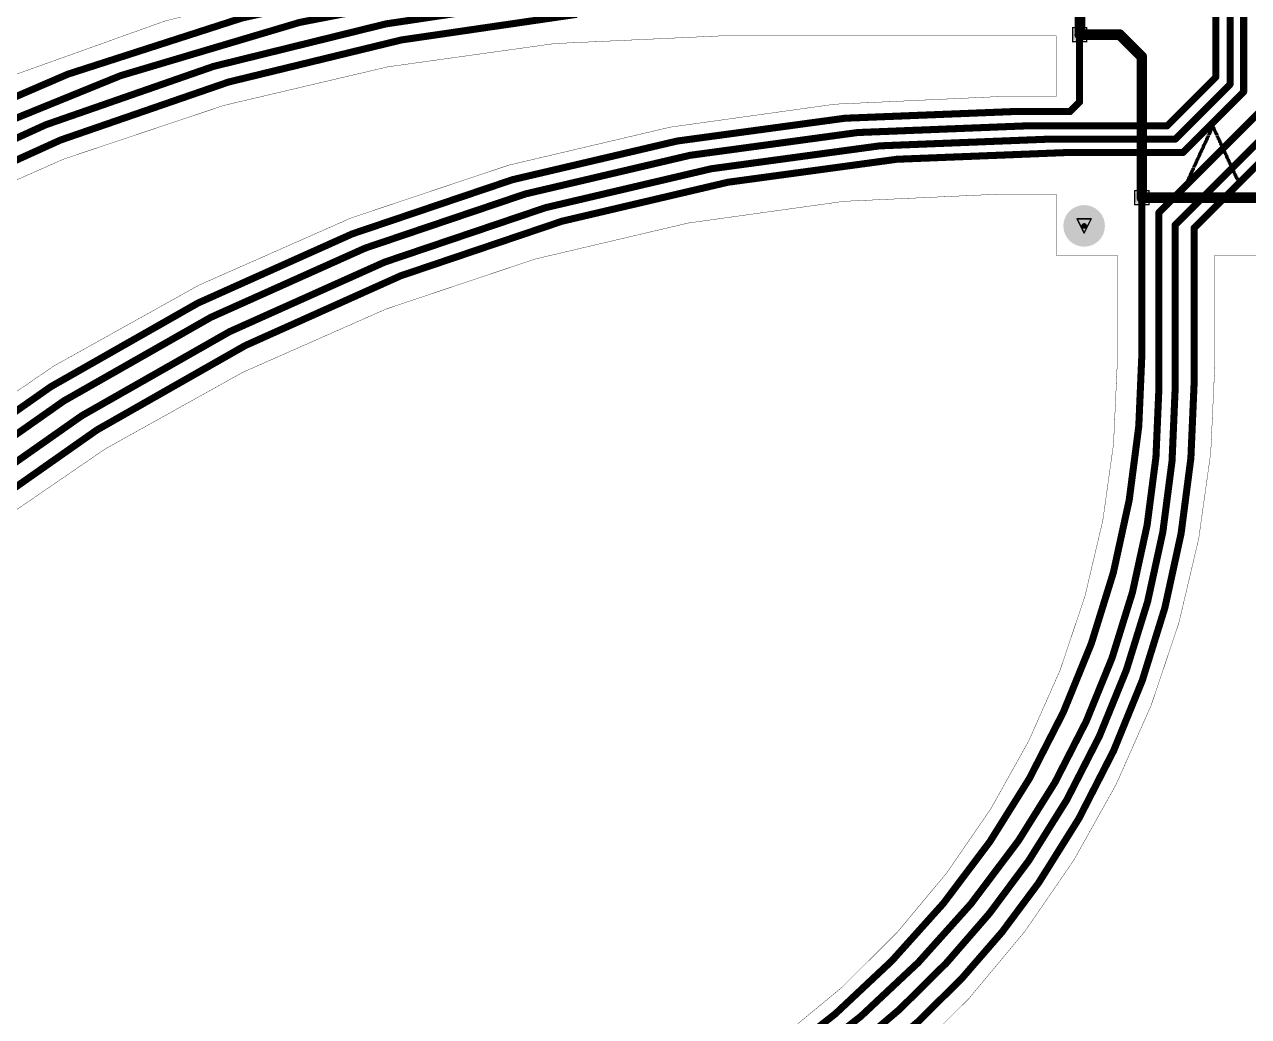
# Model space of a CAD drawing. Header units: millimetres. Extents: x 0 to 19.1, y 0 to 5.1.
# Drawn here: x 1.733 to 3.469, y 2.274 to 3.68 of the extents above; entities that cross this region are included whole.
import ezdxf

# ---------------------------------------------------------------- set-up
doc = ezdxf.new("R2010")
doc.units = ezdxf.units.MM
doc.header["$MEASUREMENT"] = 0
for name, color, linetype in [('BottomLayer', 5, 'Continuous'), ('BottomSolder', 6, 'Continuous'), ('DrillDrawing', 1, 'Continuous'), ('Mechanical2', 216, 'Continuous'), ('PadHoleLayer', 156, 'Continuous'), ('TopLayer', 1, 'Continuous'), ('TopOverlay', 2, 'Continuous'), ('TopSolder', 216, 'Continuous'), ('ViaHoleLayer', 16, 'Continuous')]:
    doc.layers.add(name, color=color, linetype=linetype)

msp = doc.modelspace()

# ---------------------------------------------------------------- hatches: boundary and pattern name
at = {"layer": 'BottomLayer'}
h = msp.add_hatch(color=5, dxfattribs=at)
edge = h.paths.add_edge_path()
edge.add_arc((3.2296, 3.666), 0.00689, 0, 360)
h = msp.add_hatch(color=5, dxfattribs=at)
edge = h.paths.add_edge_path()
edge.add_arc((3.3178, 3.435), 0.00689, 0, 360)
at = {"layer": 'BottomSolder'}
h = msp.add_hatch(color=6, dxfattribs=at)
edge = h.paths.add_edge_path()
edge.add_arc((3.2296, 3.666), 0.0109, 0, 360)
h = msp.add_hatch(color=6, dxfattribs=at)
edge = h.paths.add_edge_path()
edge.add_arc((3.3178, 3.435), 0.0109, 0, 360)
h = msp.add_hatch(color=6, dxfattribs=at)
edge = h.paths.add_edge_path()
edge.add_arc((3.236, 3.395), 0.004, 0, 360)
at = {"layer": 'PadHoleLayer'}
h = msp.add_hatch(color=156, dxfattribs=at)
edge = h.paths.add_edge_path()
edge.add_arc((3.236, 3.395), 0.0295, 0, 360)
at = {"layer": 'TopLayer'}
h = msp.add_hatch(color=1, dxfattribs=at)
edge = h.paths.add_edge_path()
edge.add_arc((3.2296, 3.666), 0.00689, 0, 360)
h = msp.add_hatch(color=1, dxfattribs=at)
edge = h.paths.add_edge_path()
edge.add_arc((3.3178, 3.435), 0.00689, 0, 360)
at = {"layer": 'TopSolder'}
h = msp.add_hatch(color=216, dxfattribs=at)
edge = h.paths.add_edge_path()
edge.add_arc((3.2296, 3.666), 0.0109, 0, 360)
h = msp.add_hatch(color=216, dxfattribs=at)
edge = h.paths.add_edge_path()
edge.add_arc((3.3178, 3.435), 0.0109, 0, 360)
h = msp.add_hatch(color=216, dxfattribs=at)
edge = h.paths.add_edge_path()
edge.add_arc((3.236, 3.395), 0.004, 0, 360)
at = {"layer": 'ViaHoleLayer'}
h = msp.add_hatch(color=16, dxfattribs=at)
edge = h.paths.add_edge_path()
edge.add_arc((3.2296, 3.666), 0.00394, 0, 360)
h = msp.add_hatch(color=16, dxfattribs=at)
edge = h.paths.add_edge_path()
edge.add_arc((3.3178, 3.435), 0.00394, 0, 360)

# ---------------------------------------------------------------- linework, layer by layer
at = {"layer": 'BottomLayer', "const_width": 0.01}
for points in [[(3.4622, 3.5851), (3.4622, 4.003)], [(3.4429, 3.5957), (3.4429, 3.8181)], [(3.4227, 3.6058), (3.4227, 3.7435)], [(3.2296, 3.5708), (3.2296, 3.666)], [(3.3537, 3.5368), (3.4227, 3.6058)], [(3.3652, 3.518), (3.4429, 3.5957)], [(3.2159, 3.5571), (3.2296, 3.5708)], [(3.342, 3.4138), (3.5016, 3.5734)], [(3.3761, 3.499), (3.4622, 3.5851)], [(3.1366, 3.5571), (3.1367, 3.5571)], [(3.1367, 3.5571), (3.2159, 3.5571)], [(3.365, 3.3962), (3.5219, 3.5531)], [(3.1543, 3.5368), (3.3537, 3.5368)], [(3.1543, 3.5368), (3.1543, 3.5368)], [(3.392, 3.3921), (3.541, 3.5411)], [(3.1871, 3.518), (3.1871, 3.518)], [(3.1872, 3.518), (3.3652, 3.518)], [(3.2119, 3.499), (3.3761, 3.499)], [(3.2119, 3.499), (3.2119, 3.499)], [(3.318, 3.2162), (3.318, 3.435)], [(3.342, 3.1645), (3.342, 3.4138)], [(3.365, 3.163), (3.365, 3.3962)], [(3.392, 3.1735), (3.392, 3.3921)]]:
    msp.add_lwpolyline(points, dxfattribs=at)
for points in [[(0.0347, 1.2406, -0.373742), (2.554, 3.777)], [(0.0544, 1.2164, -0.354424), (2.3837, 3.7339)], [(0.0741, 1.2197, -0.364729), (2.4953, 3.7186)], [(0.0938, 1.2001, -0.365899), (2.5171, 3.695)], [(0.6053, 1.1728, -0.401549), (3.1366, 3.5571)], [(0.6247, 1.154, -0.401556), (3.1543, 3.5368)], [(3.1543, 3.5368, -0.001785), (3.1543, 3.5368)], [(0.6444, 1.1215, -0.401733), (3.1871, 3.518)], [(3.1871, 3.518, -0.001768), (3.1872, 3.518)], [(0.6641, 1.0964, -0.401882), (3.2119, 3.499)], [(3.318, 3.2162, -0.151743), (3.1025, 2.5223)], [(3.392, 3.1735, -0.151762), (3.1714, 2.4636)], [(3.342, 3.1645, -0.151796), (3.1428, 2.5233)], [(3.365, 3.163, -0.151766), (3.1576, 2.4954)], [(3.1025, 2.5223, -0.151744), (2.5084, 2.0544)], [(3.1428, 2.5233, -0.151676), (2.5377, 2.0467)], [(3.1576, 2.4954, -0.075345), (2.9033, 2.224)], [(3.1714, 2.4636, -0.075359), (2.9347, 2.2109)]]:
    msp.add_lwpolyline(points, format="xyb", dxfattribs=at)
at = {"layer": 'BottomLayer', "const_width": 0.005}
for points in [[(3.2271, 3.666, 1), (3.2321, 3.666, 1)], [(3.4202, 3.6058, 1), (3.4252, 3.6058, 1)], [(3.4202, 3.6058, 1), (3.4252, 3.6058, 1)], [(3.4404, 3.5957, 1), (3.4454, 3.5957, 1)], [(3.4404, 3.5957, 1), (3.4454, 3.5957, 1)], [(3.2271, 3.5708, 1), (3.2321, 3.5708, 1)], [(3.2271, 3.5708, 1), (3.2321, 3.5708, 1)], [(3.4597, 3.5851, 1), (3.4647, 3.5851, 1)], [(3.4597, 3.5851, 1), (3.4647, 3.5851, 1)], [(3.1341, 3.5571, 1), (3.1391, 3.5571, 1)], [(3.1341, 3.5571, 1), (3.1391, 3.5571, 1)], [(3.1342, 3.5571, 1), (3.1392, 3.5571, 1)], [(3.1342, 3.5571, 1), (3.1392, 3.5571, 1)], [(3.2134, 3.5571, 1), (3.2184, 3.5571, 1)], [(3.2134, 3.5571, 1), (3.2184, 3.5571, 1)], [(3.1518, 3.5368, 1), (3.1568, 3.5368, 1)], [(3.1518, 3.5368, 1), (3.1568, 3.5368, 1)], [(3.1518, 3.5368, 1), (3.1568, 3.5368, 1)], [(3.1518, 3.5368, 1), (3.1568, 3.5368, 1)], [(3.1518, 3.5368, 1), (3.1568, 3.5368, 1)], [(3.1518, 3.5368, 1), (3.1568, 3.5368, 1)], [(3.3512, 3.5368, 1), (3.3562, 3.5368, 1)], [(3.3512, 3.5368, 1), (3.3562, 3.5368, 1)], [(3.1846, 3.518, 1), (3.1896, 3.518, 1)], [(3.1846, 3.518, 1), (3.1896, 3.518, 1)], [(3.1846, 3.518, 1), (3.1896, 3.518, 1)], [(3.1846, 3.518, 1), (3.1896, 3.518, 1)], [(3.1847, 3.518, 1), (3.1897, 3.518, 1)], [(3.1847, 3.518, 1), (3.1897, 3.518, 1)], [(3.3627, 3.518, 1), (3.3677, 3.518, 1)], [(3.3627, 3.518, 1), (3.3677, 3.518, 1)], [(3.2094, 3.499, 1), (3.2144, 3.499, 1)], [(3.2094, 3.499, 1), (3.2144, 3.499, 1)], [(3.2094, 3.499, 1), (3.2144, 3.499, 1)], [(3.2094, 3.499, 1), (3.2144, 3.499, 1)], [(3.3736, 3.499, 1), (3.3786, 3.499, 1)], [(3.3736, 3.499, 1), (3.3786, 3.499, 1)], [(3.3155, 3.435, 1), (3.3205, 3.435, 1)], [(3.3395, 3.4138, 1), (3.3445, 3.4138, 1)], [(3.3395, 3.4138, 1), (3.3445, 3.4138, 1)], [(3.3625, 3.3962, 1), (3.3675, 3.3962, 1)], [(3.3625, 3.3962, 1), (3.3675, 3.3962, 1)], [(3.3895, 3.3921, 1), (3.3945, 3.3921, 1)], [(3.3895, 3.3921, 1), (3.3945, 3.3921, 1)], [(3.3155, 3.2162, 1), (3.3205, 3.2162, 1)], [(3.3155, 3.2162, 1), (3.3205, 3.2162, 1)], [(3.3895, 3.1735, 1), (3.3945, 3.1735, 1)], [(3.3895, 3.1735, 1), (3.3945, 3.1735, 1)], [(3.3395, 3.1645, 1), (3.3445, 3.1645, 1)], [(3.3395, 3.1645, 1), (3.3445, 3.1645, 1)], [(3.3625, 3.163, 1), (3.3675, 3.163, 1)], [(3.3625, 3.163, 1), (3.3675, 3.163, 1)], [(3.1, 2.5223, 1), (3.105, 2.5223, 1)], [(3.1, 2.5223, 1), (3.105, 2.5223, 1)], [(3.1403, 2.5233, 1), (3.1453, 2.5233, 1)], [(3.1403, 2.5233, 1), (3.1453, 2.5233, 1)], [(3.1551, 2.4954, 1), (3.1601, 2.4954, 1)], [(3.1551, 2.4954, 1), (3.1601, 2.4954, 1)], [(3.1689, 2.4636, 1), (3.1739, 2.4636, 1)], [(3.1689, 2.4636, 1), (3.1739, 2.4636, 1)]]:
    msp.add_lwpolyline(points, format="xyb", close=True, dxfattribs=at)
at = {"layer": 'DrillDrawing', "const_width": 0.002}
for points in [[(3.2196, 3.676), (3.2396, 3.676)], [(3.2196, 3.656), (3.2196, 3.676)], [(3.2396, 3.656), (3.2396, 3.676)], [(3.2196, 3.656), (3.2396, 3.656)], [(3.3078, 3.445), (3.3278, 3.445)], [(3.3078, 3.425), (3.3078, 3.445)], [(3.3278, 3.425), (3.3278, 3.445)], [(3.3078, 3.425), (3.3278, 3.425)], [(3.226, 3.405), (3.246, 3.405)], [(3.226, 3.405), (3.236, 3.385)], [(3.236, 3.385), (3.246, 3.405)]]:
    msp.add_lwpolyline(points, dxfattribs=at)
at = {"layer": 'DrillDrawing', "const_width": 0.001}
for points in [[(3.2191, 3.676, 1), (3.2201, 3.676, 1)], [(3.2191, 3.676, 1), (3.2201, 3.676, 1)], [(3.2391, 3.676, 1), (3.2401, 3.676, 1)], [(3.2391, 3.676, 1), (3.2401, 3.676, 1)], [(3.2191, 3.656, 1), (3.2201, 3.656, 1)], [(3.2191, 3.656, 1), (3.2201, 3.656, 1)], [(3.2391, 3.656, 1), (3.2401, 3.656, 1)], [(3.2391, 3.656, 1), (3.2401, 3.656, 1)], [(3.3073, 3.445, 1), (3.3083, 3.445, 1)], [(3.3073, 3.445, 1), (3.3083, 3.445, 1)], [(3.3273, 3.445, 1), (3.3283, 3.445, 1)], [(3.3273, 3.445, 1), (3.3283, 3.445, 1)], [(3.3073, 3.425, 1), (3.3083, 3.425, 1)], [(3.3073, 3.425, 1), (3.3083, 3.425, 1)], [(3.3273, 3.425, 1), (3.3283, 3.425, 1)], [(3.3273, 3.425, 1), (3.3283, 3.425, 1)], [(3.2255, 3.405, 1), (3.2265, 3.405, 1)], [(3.2255, 3.405, 1), (3.2265, 3.405, 1)], [(3.2455, 3.405, 1), (3.2465, 3.405, 1)], [(3.2455, 3.405, 1), (3.2465, 3.405, 1)], [(3.2355, 3.385, 1), (3.2365, 3.385, 1)], [(3.2355, 3.385, 1), (3.2365, 3.385, 1)]]:
    msp.add_lwpolyline(points, format="xyb", close=True, dxfattribs=at)
at = {"layer": 'Mechanical2', "const_width": 0.0005}
for points in [[(-0.0019, 1.0769, -0.414213), (2.7241, 3.8028)], [(0.1365, 1.0769, -0.414226), (2.7241, 3.6645)], [(0.5673, 1.0279, -0.414215), (3.1178, 3.5784)], [(0.7056, 1.0279, -0.414223), (3.1178, 3.4401)], [(3.2828, 3.1963, -0.310655), (2.5194, 2.0861)], [(3.4212, 3.1963, -0.310673), (2.5689, 1.9569)]]:
    msp.add_lwpolyline(points, format="xyb", dxfattribs=at)
for points in [[(2.7241, 3.6645), (3.1962, 3.6645)], [(3.1962, 3.5784), (3.1962, 3.6645)], [(3.1178, 3.5784), (3.1962, 3.5784)], [(3.1178, 3.4401), (3.1962, 3.4401)], [(3.1962, 3.4401), (3.1965, 3.3535)], [(3.1965, 3.3535), (3.2828, 3.3535)], [(3.2828, 3.1963), (3.2828, 3.3535)], [(3.4212, 3.3535), (3.5073, 3.3535)], [(3.4212, 3.1963), (3.4212, 3.3535)]]:
    msp.add_lwpolyline(points, dxfattribs=at)
at = {"layer": 'Mechanical2', "const_width": 0.00025}
for points in [[(2.7239, 3.6645, 1), (2.7242, 3.6645, 1)], [(2.7239, 3.6645, 1), (2.7242, 3.6645, 1)], [(3.1961, 3.6645, 1), (3.1964, 3.6645, 1)], [(3.1961, 3.6645, 1), (3.1964, 3.6645, 1)], [(3.1176, 3.5784, 1), (3.1179, 3.5784, 1)], [(3.1176, 3.5784, 1), (3.1179, 3.5784, 1)], [(3.1961, 3.5784, 1), (3.1964, 3.5784, 1)], [(3.1961, 3.5784, 1), (3.1964, 3.5784, 1)], [(3.1176, 3.4401, 1), (3.1179, 3.4401, 1)], [(3.1176, 3.4401, 1), (3.1179, 3.4401, 1)], [(3.1961, 3.4401, 1), (3.1964, 3.4401, 1)], [(3.1961, 3.4401, 1), (3.1964, 3.4401, 1)], [(3.1964, 3.3535, 1), (3.1966, 3.3535, 1)], [(3.1964, 3.3535, 1), (3.1966, 3.3535, 1)], [(3.2827, 3.3535, 1), (3.283, 3.3535, 1)], [(3.2827, 3.3535, 1), (3.283, 3.3535, 1)], [(3.421, 3.3535, 1), (3.4213, 3.3535, 1)], [(3.421, 3.3535, 1), (3.4213, 3.3535, 1)], [(3.2827, 3.1963, 1), (3.283, 3.1963, 1)], [(3.2827, 3.1963, 1), (3.283, 3.1963, 1)], [(3.421, 3.1963, 1), (3.4213, 3.1963, 1)], [(3.421, 3.1963, 1), (3.4213, 3.1963, 1)]]:
    msp.add_lwpolyline(points, format="xyb", close=True, dxfattribs=at)
at = {"layer": 'TopLayer'}
for points, const_width in [([(3.23, 3.6664), (3.23, 3.777)], 0.015), ([(3.2298, 3.6662), (3.2863, 3.6662)], 0.015), ([(3.2298, 3.6662), (3.23, 3.6664)], 0.01), ([(3.2863, 3.6662), (3.3178, 3.6347)], 0.015), ([(3.3178, 3.435), (3.3178, 3.6347)], 0.015), ([(3.3178, 3.435), (3.543, 3.435)], 0.015)]:
    msp.add_lwpolyline(points, dxfattribs=dict(at, const_width=const_width))
for points, const_width in [([(3.226, 3.6662, 1), (3.2335, 3.6662, 1)], 0.0075), ([(3.2262, 3.6664, 1), (3.2337, 3.6664, 1)], 0.0075), ([(3.2273, 3.6662, 1), (3.2323, 3.6662, 1)], 0.005), ([(3.2275, 3.6664, 1), (3.2325, 3.6664, 1)], 0.005), ([(3.2825, 3.6662, 1), (3.29, 3.6662, 1)], 0.0075), ([(3.2825, 3.6662, 1), (3.29, 3.6662, 1)], 0.0075), ([(3.314, 3.6347, 1), (3.3215, 3.6347, 1)], 0.0075), ([(3.314, 3.6347, 1), (3.3215, 3.6347, 1)], 0.0075), ([(3.314, 3.435, 1), (3.3215, 3.435, 1)], 0.0075), ([(3.314, 3.435, 1), (3.3215, 3.435, 1)], 0.0075)]:
    msp.add_lwpolyline(points, format="xyb", close=True, dxfattribs=dict(at, const_width=const_width))
at = {"layer": 'TopOverlay', "const_width": 0.000785}
for points in [[(3.4103, 3.524), (3.415, 3.524)], [(3.4103, 3.5232), (3.415, 3.5232)], [(3.4111, 3.5256), (3.4158, 3.5256)], [(3.4111, 3.5248), (3.4158, 3.5248)], [(3.4119, 3.5271), (3.4166, 3.5271)], [(3.4119, 3.5263), (3.4166, 3.5263)], [(3.4126, 3.5295), (3.4173, 3.5295)], [(3.4126, 3.5287), (3.4173, 3.5287)], [(3.4126, 3.5279), (3.4173, 3.5279)], [(3.4134, 3.5311), (3.4228, 3.5311)], [(3.4134, 3.5303), (3.4181, 3.5303)], [(3.4142, 3.5326), (3.4221, 3.5326)], [(3.4142, 3.5318), (3.4228, 3.5318)], [(3.415, 3.5342), (3.4221, 3.5342)], [(3.415, 3.5334), (3.4221, 3.5334)], [(3.4158, 3.5358), (3.4213, 3.5358)], [(3.4158, 3.535), (3.4213, 3.535)], [(3.4166, 3.5366), (3.4205, 3.5366)], [(3.4189, 3.5303), (3.4236, 3.5303)], [(3.4189, 3.5295), (3.4236, 3.5295)], [(3.4197, 3.5287), (3.4244, 3.5287)], [(3.4197, 3.5279), (3.4244, 3.5279)], [(3.4205, 3.5271), (3.4252, 3.5271)], [(3.4205, 3.5263), (3.4252, 3.5263)], [(3.4213, 3.5256), (3.426, 3.5256)], [(3.4213, 3.5248), (3.426, 3.5248)], [(3.4213, 3.524), (3.4268, 3.524)], [(3.4221, 3.5232), (3.4268, 3.5232)], [(3.4024, 3.5067), (3.4071, 3.5067)], [(3.4024, 3.5059), (3.4071, 3.5059)], [(3.4032, 3.5091), (3.4079, 3.5091)], [(3.4032, 3.5083), (3.4079, 3.5083)], [(3.4032, 3.5075), (3.4071, 3.5075)], [(3.404, 3.5106), (3.4087, 3.5106)], [(3.404, 3.5099), (3.4087, 3.5099)], [(3.4048, 3.5122), (3.4095, 3.5122)], [(3.4048, 3.5114), (3.4095, 3.5114)], [(3.4056, 3.5138), (3.4103, 3.5138)], [(3.4056, 3.513), (3.4103, 3.513)], [(3.4064, 3.5154), (3.4111, 3.5154)], [(3.4064, 3.5146), (3.4111, 3.5146)], [(3.4071, 3.5169), (3.4119, 3.5169)], [(3.4071, 3.5161), (3.4119, 3.5161)], [(3.4079, 3.5193), (3.4126, 3.5193)], [(3.4079, 3.5185), (3.4126, 3.5185)], [(3.4079, 3.5177), (3.4126, 3.5177)], [(3.4087, 3.5209), (3.4134, 3.5209)], [(3.4087, 3.5201), (3.4134, 3.5201)], [(3.4095, 3.5224), (3.4142, 3.5224)], [(3.4095, 3.5216), (3.4142, 3.5216)], [(3.4228, 3.5224), (3.4268, 3.5224)], [(3.4228, 3.5216), (3.4276, 3.5216)], [(3.4228, 3.5209), (3.4276, 3.5209)], [(3.4236, 3.5201), (3.4283, 3.5201)], [(3.4236, 3.5193), (3.4283, 3.5193)], [(3.4244, 3.5185), (3.4291, 3.5185)], [(3.4244, 3.5177), (3.4291, 3.5177)], [(3.4252, 3.5169), (3.4299, 3.5169)], [(3.4252, 3.5161), (3.4299, 3.5161)], [(3.426, 3.5154), (3.4307, 3.5154)], [(3.426, 3.5146), (3.4307, 3.5146)], [(3.426, 3.5138), (3.4307, 3.5138)], [(3.4268, 3.513), (3.4315, 3.513)], [(3.4276, 3.5122), (3.4315, 3.5122)], [(3.4276, 3.5114), (3.4323, 3.5114)], [(3.4276, 3.5106), (3.4323, 3.5106)], [(3.4283, 3.5099), (3.433, 3.5099)], [(3.4283, 3.5091), (3.433, 3.5091)], [(3.4291, 3.5083), (3.4338, 3.5083)], [(3.4291, 3.5075), (3.4338, 3.5075)], [(3.4299, 3.5067), (3.4346, 3.5067)], [(3.4299, 3.5059), (3.4346, 3.5059)], [(3.3938, 3.4887), (3.3985, 3.4887)], [(3.3946, 3.4902), (3.3993, 3.4902)], [(3.3946, 3.4894), (3.3993, 3.4894)], [(3.3954, 3.4918), (3.4001, 3.4918)], [(3.3954, 3.491), (3.4001, 3.491)], [(3.3962, 3.4934), (3.4009, 3.4934)], [(3.3962, 3.4926), (3.4009, 3.4926)], [(3.3969, 3.4949), (3.4016, 3.4949)], [(3.3969, 3.4942), (3.4016, 3.4942)], [(3.3977, 3.4973), (3.4024, 3.4973)], [(3.3977, 3.4965), (3.4024, 3.4965)], [(3.3977, 3.4957), (3.4024, 3.4957)], [(3.3985, 3.4989), (3.4032, 3.4989)], [(3.3985, 3.4981), (3.4032, 3.4981)], [(3.3993, 3.5004), (3.404, 3.5004)], [(3.3993, 3.4997), (3.404, 3.4997)], [(3.4001, 3.502), (3.4048, 3.502)], [(3.4001, 3.5012), (3.4048, 3.5012)], [(3.4009, 3.5036), (3.4056, 3.5036)], [(3.4009, 3.5028), (3.4056, 3.5028)], [(3.4016, 3.5051), (3.4064, 3.5051)], [(3.4016, 3.5044), (3.4064, 3.5044)], [(3.4307, 3.5051), (3.4354, 3.5051)], [(3.4307, 3.5044), (3.4354, 3.5044)], [(3.4315, 3.5036), (3.4354, 3.5036)], [(3.4315, 3.5028), (3.4362, 3.5028)], [(3.4323, 3.502), (3.437, 3.502)], [(3.4323, 3.5012), (3.437, 3.5012)], [(3.4323, 3.5004), (3.437, 3.5004)], [(3.433, 3.4997), (3.4378, 3.4997)], [(3.433, 3.4989), (3.4378, 3.4989)], [(3.4338, 3.4981), (3.4385, 3.4981)], [(3.4338, 3.4973), (3.4385, 3.4973)], [(3.4346, 3.4965), (3.4393, 3.4965)], [(3.4346, 3.4957), (3.4393, 3.4957)], [(3.4354, 3.4949), (3.4401, 3.4949)], [(3.4354, 3.4942), (3.4401, 3.4942)], [(3.4362, 3.4934), (3.4401, 3.4934)], [(3.4362, 3.4926), (3.4409, 3.4926)], [(3.4362, 3.4918), (3.4409, 3.4918)], [(3.437, 3.491), (3.4417, 3.491)], [(3.437, 3.4902), (3.4417, 3.4902)], [(3.4378, 3.4894), (3.4425, 3.4894)], [(3.4378, 3.4887), (3.4425, 3.4887)], [(3.3859, 3.4714), (3.3907, 3.4714)], [(3.3867, 3.473), (3.3914, 3.473)], [(3.3867, 3.4722), (3.3914, 3.4722)], [(3.3875, 3.4745), (3.3922, 3.4745)], [(3.3875, 3.4737), (3.3922, 3.4737)], [(3.3883, 3.4769), (3.393, 3.4769)], [(3.3883, 3.4761), (3.393, 3.4761)], [(3.3883, 3.4753), (3.393, 3.4753)], [(3.3891, 3.4785), (3.3938, 3.4785)], [(3.3891, 3.4777), (3.3938, 3.4777)], [(3.3899, 3.48), (3.3946, 3.48)], [(3.3899, 3.4792), (3.3946, 3.4792)], [(3.3907, 3.4816), (3.3954, 3.4816)], [(3.3907, 3.4808), (3.3954, 3.4808)], [(3.3914, 3.4832), (3.3962, 3.4832)], [(3.3914, 3.4824), (3.3962, 3.4824)], [(3.3922, 3.4847), (3.3969, 3.4847)], [(3.3922, 3.484), (3.3969, 3.484)], [(3.393, 3.4871), (3.3977, 3.4871)], [(3.393, 3.4863), (3.3977, 3.4863)], [(3.393, 3.4855), (3.3977, 3.4855)], [(3.3938, 3.4879), (3.3985, 3.4879)], [(3.4385, 3.4879), (3.4433, 3.4879)], [(3.4385, 3.4871), (3.4433, 3.4871)], [(3.4393, 3.4863), (3.444, 3.4863)], [(3.4393, 3.4855), (3.444, 3.4855)], [(3.4401, 3.4847), (3.4448, 3.4847)], [(3.4401, 3.484), (3.4448, 3.484)], [(3.4409, 3.4832), (3.4456, 3.4832)], [(3.4409, 3.4824), (3.4456, 3.4824)], [(3.4409, 3.4816), (3.4456, 3.4816)], [(3.4417, 3.4808), (3.4464, 3.4808)], [(3.4425, 3.48), (3.4464, 3.48)], [(3.4425, 3.4792), (3.4472, 3.4792)], [(3.4425, 3.4785), (3.4472, 3.4785)], [(3.4433, 3.4777), (3.448, 3.4777)], [(3.4433, 3.4769), (3.448, 3.4769)], [(3.444, 3.4761), (3.4487, 3.4761)], [(3.444, 3.4753), (3.4487, 3.4753)], [(3.4448, 3.4745), (3.4495, 3.4745)], [(3.4448, 3.4737), (3.4495, 3.4737)], [(3.4456, 3.473), (3.4503, 3.473)], [(3.4456, 3.4722), (3.4503, 3.4722)], [(3.4456, 3.4714), (3.4503, 3.4714)], [(3.3812, 3.4612), (3.3859, 3.4612)], [(3.3812, 3.4604), (3.3859, 3.4604)], [(3.3812, 3.4596), (3.3852, 3.4596)], [(3.382, 3.4628), (3.3867, 3.4628)], [(3.382, 3.462), (3.3867, 3.462)], [(3.3828, 3.4643), (3.3875, 3.4643)], [(3.3828, 3.4635), (3.3875, 3.4635)], [(3.3836, 3.4659), (3.3883, 3.4659)], [(3.3836, 3.4651), (3.3875, 3.4651)], [(3.3844, 3.4683), (3.3891, 3.4683)], [(3.3844, 3.4675), (3.3891, 3.4675)], [(3.3844, 3.4667), (3.3891, 3.4667)], [(3.3852, 3.4698), (3.3899, 3.4698)], [(3.3852, 3.469), (3.3899, 3.469)], [(3.3859, 3.4706), (3.3907, 3.4706)], [(3.4464, 3.4706), (3.4511, 3.4706)], [(3.4464, 3.4698), (3.4511, 3.4698)], [(3.4472, 3.469), (3.4519, 3.469)], [(3.4472, 3.4683), (3.4519, 3.4683)], [(3.448, 3.4675), (3.4527, 3.4675)], [(3.448, 3.4667), (3.4527, 3.4667)], [(3.4487, 3.4659), (3.4535, 3.4659)], [(3.4487, 3.4651), (3.4535, 3.4651)], [(3.4495, 3.4643), (3.4542, 3.4643)], [(3.4495, 3.4635), (3.4542, 3.4635)], [(3.4503, 3.4628), (3.455, 3.4628)], [(3.4503, 3.462), (3.455, 3.462)], [(3.4511, 3.4612), (3.455, 3.4612)], [(3.4511, 3.4604), (3.4558, 3.4604)], [(3.4519, 3.4596), (3.4558, 3.4596)]]:
    msp.add_lwpolyline(points, dxfattribs=at)
at = {"layer": 'TopOverlay', "const_width": 0.000392}
for points in [[(3.4101, 3.524, 1), (3.4105, 3.524, 1)], [(3.4101, 3.5232, 1), (3.4105, 3.5232, 1)], [(3.4109, 3.5256, 1), (3.4113, 3.5256, 1)], [(3.4109, 3.5248, 1), (3.4113, 3.5248, 1)], [(3.4117, 3.5271, 1), (3.412, 3.5271, 1)], [(3.4117, 3.5263, 1), (3.412, 3.5263, 1)], [(3.4124, 3.5295, 1), (3.4128, 3.5295, 1)], [(3.4124, 3.5287, 1), (3.4128, 3.5287, 1)], [(3.4124, 3.5279, 1), (3.4128, 3.5279, 1)], [(3.4132, 3.5311, 1), (3.4136, 3.5311, 1)], [(3.4132, 3.5303, 1), (3.4136, 3.5303, 1)], [(3.414, 3.5326, 1), (3.4144, 3.5326, 1)], [(3.414, 3.5318, 1), (3.4144, 3.5318, 1)], [(3.4148, 3.5342, 1), (3.4152, 3.5342, 1)], [(3.4148, 3.5334, 1), (3.4152, 3.5334, 1)], [(3.4148, 3.524, 1), (3.4152, 3.524, 1)], [(3.4148, 3.5232, 1), (3.4152, 3.5232, 1)], [(3.4156, 3.5358, 1), (3.416, 3.5358, 1)], [(3.4156, 3.535, 1), (3.416, 3.535, 1)], [(3.4156, 3.5256, 1), (3.416, 3.5256, 1)], [(3.4156, 3.5248, 1), (3.416, 3.5248, 1)], [(3.4164, 3.5366, 1), (3.4168, 3.5366, 1)], [(3.4164, 3.5271, 1), (3.4168, 3.5271, 1)], [(3.4164, 3.5263, 1), (3.4168, 3.5263, 1)], [(3.4172, 3.5295, 1), (3.4175, 3.5295, 1)], [(3.4172, 3.5287, 1), (3.4175, 3.5287, 1)], [(3.4172, 3.5279, 1), (3.4175, 3.5279, 1)], [(3.4179, 3.5303, 1), (3.4183, 3.5303, 1)], [(3.4187, 3.5303, 1), (3.4191, 3.5303, 1)], [(3.4187, 3.5295, 1), (3.4191, 3.5295, 1)], [(3.4195, 3.5287, 1), (3.4199, 3.5287, 1)], [(3.4195, 3.5279, 1), (3.4199, 3.5279, 1)], [(3.4203, 3.5366, 1), (3.4207, 3.5366, 1)], [(3.4203, 3.5271, 1), (3.4207, 3.5271, 1)], [(3.4203, 3.5263, 1), (3.4207, 3.5263, 1)], [(3.4211, 3.5358, 1), (3.4215, 3.5358, 1)], [(3.4211, 3.535, 1), (3.4215, 3.535, 1)], [(3.4211, 3.5256, 1), (3.4215, 3.5256, 1)], [(3.4211, 3.5248, 1), (3.4215, 3.5248, 1)], [(3.4211, 3.524, 1), (3.4215, 3.524, 1)], [(3.4219, 3.5342, 1), (3.4223, 3.5342, 1)], [(3.4219, 3.5334, 1), (3.4223, 3.5334, 1)], [(3.4219, 3.5326, 1), (3.4223, 3.5326, 1)], [(3.4219, 3.5232, 1), (3.4223, 3.5232, 1)], [(3.4226, 3.5318, 1), (3.423, 3.5318, 1)], [(3.4226, 3.5311, 1), (3.423, 3.5311, 1)], [(3.4234, 3.5303, 1), (3.4238, 3.5303, 1)], [(3.4234, 3.5295, 1), (3.4238, 3.5295, 1)], [(3.4242, 3.5287, 1), (3.4246, 3.5287, 1)], [(3.4242, 3.5279, 1), (3.4246, 3.5279, 1)], [(3.425, 3.5271, 1), (3.4254, 3.5271, 1)], [(3.425, 3.5263, 1), (3.4254, 3.5263, 1)], [(3.4258, 3.5256, 1), (3.4262, 3.5256, 1)], [(3.4258, 3.5248, 1), (3.4262, 3.5248, 1)], [(3.4266, 3.524, 1), (3.427, 3.524, 1)], [(3.4266, 3.5232, 1), (3.427, 3.5232, 1)], [(3.4022, 3.5067, 1), (3.4026, 3.5067, 1)], [(3.4022, 3.5059, 1), (3.4026, 3.5059, 1)], [(3.403, 3.5091, 1), (3.4034, 3.5091, 1)], [(3.403, 3.5083, 1), (3.4034, 3.5083, 1)], [(3.403, 3.5075, 1), (3.4034, 3.5075, 1)], [(3.4038, 3.5106, 1), (3.4042, 3.5106, 1)], [(3.4038, 3.5099, 1), (3.4042, 3.5099, 1)], [(3.4046, 3.5122, 1), (3.405, 3.5122, 1)], [(3.4046, 3.5114, 1), (3.405, 3.5114, 1)], [(3.4054, 3.5138, 1), (3.4058, 3.5138, 1)], [(3.4054, 3.513, 1), (3.4058, 3.513, 1)], [(3.4062, 3.5154, 1), (3.4066, 3.5154, 1)], [(3.4062, 3.5146, 1), (3.4066, 3.5146, 1)], [(3.4069, 3.5169, 1), (3.4073, 3.5169, 1)], [(3.4069, 3.5161, 1), (3.4073, 3.5161, 1)], [(3.4069, 3.5075, 1), (3.4073, 3.5075, 1)], [(3.4069, 3.5067, 1), (3.4073, 3.5067, 1)], [(3.4069, 3.5059, 1), (3.4073, 3.5059, 1)], [(3.4077, 3.5193, 1), (3.4081, 3.5193, 1)], [(3.4077, 3.5185, 1), (3.4081, 3.5185, 1)], [(3.4077, 3.5177, 1), (3.4081, 3.5177, 1)], [(3.4077, 3.5091, 1), (3.4081, 3.5091, 1)], [(3.4077, 3.5083, 1), (3.4081, 3.5083, 1)], [(3.4085, 3.5209, 1), (3.4089, 3.5209, 1)], [(3.4085, 3.5201, 1), (3.4089, 3.5201, 1)], [(3.4085, 3.5106, 1), (3.4089, 3.5106, 1)], [(3.4085, 3.5099, 1), (3.4089, 3.5099, 1)], [(3.4093, 3.5224, 1), (3.4097, 3.5224, 1)], [(3.4093, 3.5216, 1), (3.4097, 3.5216, 1)], [(3.4093, 3.5122, 1), (3.4097, 3.5122, 1)], [(3.4093, 3.5114, 1), (3.4097, 3.5114, 1)], [(3.4101, 3.5138, 1), (3.4105, 3.5138, 1)], [(3.4101, 3.513, 1), (3.4105, 3.513, 1)], [(3.4109, 3.5154, 1), (3.4113, 3.5154, 1)], [(3.4109, 3.5146, 1), (3.4113, 3.5146, 1)], [(3.4117, 3.5169, 1), (3.412, 3.5169, 1)], [(3.4117, 3.5161, 1), (3.412, 3.5161, 1)], [(3.4124, 3.5193, 1), (3.4128, 3.5193, 1)], [(3.4124, 3.5185, 1), (3.4128, 3.5185, 1)], [(3.4124, 3.5177, 1), (3.4128, 3.5177, 1)], [(3.4132, 3.5209, 1), (3.4136, 3.5209, 1)], [(3.4132, 3.5201, 1), (3.4136, 3.5201, 1)], [(3.414, 3.5224, 1), (3.4144, 3.5224, 1)], [(3.414, 3.5216, 1), (3.4144, 3.5216, 1)], [(3.4226, 3.5224, 1), (3.423, 3.5224, 1)], [(3.4226, 3.5216, 1), (3.423, 3.5216, 1)], [(3.4226, 3.5209, 1), (3.423, 3.5209, 1)], [(3.4234, 3.5201, 1), (3.4238, 3.5201, 1)], [(3.4234, 3.5193, 1), (3.4238, 3.5193, 1)], [(3.4242, 3.5185, 1), (3.4246, 3.5185, 1)], [(3.4242, 3.5177, 1), (3.4246, 3.5177, 1)], [(3.425, 3.5169, 1), (3.4254, 3.5169, 1)], [(3.425, 3.5161, 1), (3.4254, 3.5161, 1)], [(3.4258, 3.5154, 1), (3.4262, 3.5154, 1)], [(3.4258, 3.5146, 1), (3.4262, 3.5146, 1)], [(3.4258, 3.5138, 1), (3.4262, 3.5138, 1)], [(3.4266, 3.5224, 1), (3.427, 3.5224, 1)], [(3.4266, 3.513, 1), (3.427, 3.513, 1)], [(3.4274, 3.5216, 1), (3.4277, 3.5216, 1)], [(3.4274, 3.5209, 1), (3.4277, 3.5209, 1)], [(3.4274, 3.5122, 1), (3.4277, 3.5122, 1)], [(3.4274, 3.5114, 1), (3.4277, 3.5114, 1)], [(3.4274, 3.5106, 1), (3.4277, 3.5106, 1)], [(3.4281, 3.5201, 1), (3.4285, 3.5201, 1)], [(3.4281, 3.5193, 1), (3.4285, 3.5193, 1)], [(3.4281, 3.5099, 1), (3.4285, 3.5099, 1)], [(3.4281, 3.5091, 1), (3.4285, 3.5091, 1)], [(3.4289, 3.5185, 1), (3.4293, 3.5185, 1)], [(3.4289, 3.5177, 1), (3.4293, 3.5177, 1)], [(3.4289, 3.5083, 1), (3.4293, 3.5083, 1)], [(3.4289, 3.5075, 1), (3.4293, 3.5075, 1)], [(3.4297, 3.5169, 1), (3.4301, 3.5169, 1)], [(3.4297, 3.5161, 1), (3.4301, 3.5161, 1)], [(3.4297, 3.5067, 1), (3.4301, 3.5067, 1)], [(3.4297, 3.5059, 1), (3.4301, 3.5059, 1)], [(3.4305, 3.5154, 1), (3.4309, 3.5154, 1)], [(3.4305, 3.5146, 1), (3.4309, 3.5146, 1)], [(3.4305, 3.5138, 1), (3.4309, 3.5138, 1)], [(3.4313, 3.513, 1), (3.4317, 3.513, 1)], [(3.4313, 3.5122, 1), (3.4317, 3.5122, 1)], [(3.4321, 3.5114, 1), (3.4325, 3.5114, 1)], [(3.4321, 3.5106, 1), (3.4325, 3.5106, 1)], [(3.4329, 3.5099, 1), (3.4332, 3.5099, 1)], [(3.4329, 3.5091, 1), (3.4332, 3.5091, 1)], [(3.4336, 3.5083, 1), (3.434, 3.5083, 1)], [(3.4336, 3.5075, 1), (3.434, 3.5075, 1)], [(3.4344, 3.5067, 1), (3.4348, 3.5067, 1)], [(3.4344, 3.5059, 1), (3.4348, 3.5059, 1)], [(3.3936, 3.4887, 1), (3.394, 3.4887, 1)], [(3.3944, 3.4902, 1), (3.3948, 3.4902, 1)], [(3.3944, 3.4894, 1), (3.3948, 3.4894, 1)], [(3.3952, 3.4918, 1), (3.3956, 3.4918, 1)], [(3.3952, 3.491, 1), (3.3956, 3.491, 1)], [(3.396, 3.4934, 1), (3.3963, 3.4934, 1)], [(3.396, 3.4926, 1), (3.3963, 3.4926, 1)], [(3.3967, 3.4949, 1), (3.3971, 3.4949, 1)], [(3.3967, 3.4942, 1), (3.3971, 3.4942, 1)], [(3.3975, 3.4973, 1), (3.3979, 3.4973, 1)], [(3.3975, 3.4965, 1), (3.3979, 3.4965, 1)], [(3.3975, 3.4957, 1), (3.3979, 3.4957, 1)], [(3.3983, 3.4989, 1), (3.3987, 3.4989, 1)], [(3.3983, 3.4981, 1), (3.3987, 3.4981, 1)], [(3.3983, 3.4887, 1), (3.3987, 3.4887, 1)], [(3.3991, 3.5004, 1), (3.3995, 3.5004, 1)], [(3.3991, 3.4997, 1), (3.3995, 3.4997, 1)], [(3.3991, 3.4902, 1), (3.3995, 3.4902, 1)], [(3.3991, 3.4894, 1), (3.3995, 3.4894, 1)], [(3.3999, 3.502, 1), (3.4003, 3.502, 1)], [(3.3999, 3.5012, 1), (3.4003, 3.5012, 1)], [(3.3999, 3.4918, 1), (3.4003, 3.4918, 1)], [(3.3999, 3.491, 1), (3.4003, 3.491, 1)], [(3.4007, 3.5036, 1), (3.4011, 3.5036, 1)], [(3.4007, 3.5028, 1), (3.4011, 3.5028, 1)], [(3.4007, 3.4934, 1), (3.4011, 3.4934, 1)], [(3.4007, 3.4926, 1), (3.4011, 3.4926, 1)], [(3.4014, 3.5051, 1), (3.4018, 3.5051, 1)], [(3.4014, 3.5044, 1), (3.4018, 3.5044, 1)], [(3.4014, 3.4949, 1), (3.4018, 3.4949, 1)], [(3.4014, 3.4942, 1), (3.4018, 3.4942, 1)], [(3.4022, 3.4973, 1), (3.4026, 3.4973, 1)], [(3.4022, 3.4965, 1), (3.4026, 3.4965, 1)], [(3.4022, 3.4957, 1), (3.4026, 3.4957, 1)], [(3.403, 3.4989, 1), (3.4034, 3.4989, 1)], [(3.403, 3.4981, 1), (3.4034, 3.4981, 1)], [(3.4038, 3.5004, 1), (3.4042, 3.5004, 1)], [(3.4038, 3.4997, 1), (3.4042, 3.4997, 1)], [(3.4046, 3.502, 1), (3.405, 3.502, 1)], [(3.4046, 3.5012, 1), (3.405, 3.5012, 1)], [(3.4054, 3.5036, 1), (3.4058, 3.5036, 1)], [(3.4054, 3.5028, 1), (3.4058, 3.5028, 1)], [(3.4062, 3.5051, 1), (3.4066, 3.5051, 1)], [(3.4062, 3.5044, 1), (3.4066, 3.5044, 1)], [(3.4305, 3.5051, 1), (3.4309, 3.5051, 1)], [(3.4305, 3.5044, 1), (3.4309, 3.5044, 1)], [(3.4313, 3.5036, 1), (3.4317, 3.5036, 1)], [(3.4313, 3.5028, 1), (3.4317, 3.5028, 1)], [(3.4321, 3.502, 1), (3.4325, 3.502, 1)], [(3.4321, 3.5012, 1), (3.4325, 3.5012, 1)], [(3.4321, 3.5004, 1), (3.4325, 3.5004, 1)], [(3.4329, 3.4997, 1), (3.4332, 3.4997, 1)], [(3.4329, 3.4989, 1), (3.4332, 3.4989, 1)], [(3.4336, 3.4981, 1), (3.434, 3.4981, 1)], [(3.4336, 3.4973, 1), (3.434, 3.4973, 1)], [(3.4344, 3.4965, 1), (3.4348, 3.4965, 1)], [(3.4344, 3.4957, 1), (3.4348, 3.4957, 1)], [(3.4352, 3.5051, 1), (3.4356, 3.5051, 1)], [(3.4352, 3.5044, 1), (3.4356, 3.5044, 1)], [(3.4352, 3.5036, 1), (3.4356, 3.5036, 1)], [(3.4352, 3.4949, 1), (3.4356, 3.4949, 1)], [(3.4352, 3.4942, 1), (3.4356, 3.4942, 1)], [(3.436, 3.5028, 1), (3.4364, 3.5028, 1)], [(3.436, 3.4934, 1), (3.4364, 3.4934, 1)], [(3.436, 3.4926, 1), (3.4364, 3.4926, 1)], [(3.436, 3.4918, 1), (3.4364, 3.4918, 1)], [(3.4368, 3.502, 1), (3.4372, 3.502, 1)], [(3.4368, 3.5012, 1), (3.4372, 3.5012, 1)], [(3.4368, 3.5004, 1), (3.4372, 3.5004, 1)], [(3.4368, 3.491, 1), (3.4372, 3.491, 1)], [(3.4368, 3.4902, 1), (3.4372, 3.4902, 1)], [(3.4376, 3.4997, 1), (3.438, 3.4997, 1)], [(3.4376, 3.4989, 1), (3.438, 3.4989, 1)], [(3.4376, 3.4894, 1), (3.438, 3.4894, 1)], [(3.4376, 3.4887, 1), (3.438, 3.4887, 1)], [(3.4383, 3.4981, 1), (3.4387, 3.4981, 1)], [(3.4383, 3.4973, 1), (3.4387, 3.4973, 1)], [(3.4391, 3.4965, 1), (3.4395, 3.4965, 1)], [(3.4391, 3.4957, 1), (3.4395, 3.4957, 1)], [(3.4399, 3.4949, 1), (3.4403, 3.4949, 1)], [(3.4399, 3.4942, 1), (3.4403, 3.4942, 1)], [(3.4399, 3.4934, 1), (3.4403, 3.4934, 1)], [(3.4407, 3.4926, 1), (3.4411, 3.4926, 1)], [(3.4407, 3.4918, 1), (3.4411, 3.4918, 1)], [(3.4415, 3.491, 1), (3.4419, 3.491, 1)], [(3.4415, 3.4902, 1), (3.4419, 3.4902, 1)], [(3.4423, 3.4894, 1), (3.4427, 3.4894, 1)], [(3.4423, 3.4887, 1), (3.4427, 3.4887, 1)], [(3.3857, 3.4714, 1), (3.3861, 3.4714, 1)], [(3.3865, 3.473, 1), (3.3869, 3.473, 1)], [(3.3865, 3.4722, 1), (3.3869, 3.4722, 1)], [(3.3873, 3.4745, 1), (3.3877, 3.4745, 1)], [(3.3873, 3.4737, 1), (3.3877, 3.4737, 1)], [(3.3881, 3.4769, 1), (3.3885, 3.4769, 1)], [(3.3881, 3.4761, 1), (3.3885, 3.4761, 1)], [(3.3881, 3.4753, 1), (3.3885, 3.4753, 1)], [(3.3889, 3.4785, 1), (3.3893, 3.4785, 1)], [(3.3889, 3.4777, 1), (3.3893, 3.4777, 1)], [(3.3897, 3.48, 1), (3.3901, 3.48, 1)], [(3.3897, 3.4792, 1), (3.3901, 3.4792, 1)], [(3.3905, 3.4816, 1), (3.3909, 3.4816, 1)], [(3.3905, 3.4808, 1), (3.3909, 3.4808, 1)], [(3.3905, 3.4714, 1), (3.3909, 3.4714, 1)], [(3.3912, 3.4832, 1), (3.3916, 3.4832, 1)], [(3.3912, 3.4824, 1), (3.3916, 3.4824, 1)], [(3.3912, 3.473, 1), (3.3916, 3.473, 1)], [(3.3912, 3.4722, 1), (3.3916, 3.4722, 1)], [(3.392, 3.4847, 1), (3.3924, 3.4847, 1)], [(3.392, 3.484, 1), (3.3924, 3.484, 1)], [(3.392, 3.4745, 1), (3.3924, 3.4745, 1)], [(3.392, 3.4737, 1), (3.3924, 3.4737, 1)], [(3.3928, 3.4871, 1), (3.3932, 3.4871, 1)], [(3.3928, 3.4863, 1), (3.3932, 3.4863, 1)], [(3.3928, 3.4855, 1), (3.3932, 3.4855, 1)], [(3.3928, 3.4769, 1), (3.3932, 3.4769, 1)], [(3.3928, 3.4761, 1), (3.3932, 3.4761, 1)], [(3.3928, 3.4753, 1), (3.3932, 3.4753, 1)], [(3.3936, 3.4879, 1), (3.394, 3.4879, 1)], [(3.3936, 3.4785, 1), (3.394, 3.4785, 1)], [(3.3936, 3.4777, 1), (3.394, 3.4777, 1)], [(3.3944, 3.48, 1), (3.3948, 3.48, 1)], [(3.3944, 3.4792, 1), (3.3948, 3.4792, 1)], [(3.3952, 3.4816, 1), (3.3956, 3.4816, 1)], [(3.3952, 3.4808, 1), (3.3956, 3.4808, 1)], [(3.396, 3.4832, 1), (3.3963, 3.4832, 1)], [(3.396, 3.4824, 1), (3.3963, 3.4824, 1)], [(3.3967, 3.4847, 1), (3.3971, 3.4847, 1)], [(3.3967, 3.484, 1), (3.3971, 3.484, 1)], [(3.3975, 3.4871, 1), (3.3979, 3.4871, 1)], [(3.3975, 3.4863, 1), (3.3979, 3.4863, 1)], [(3.3975, 3.4855, 1), (3.3979, 3.4855, 1)], [(3.3983, 3.4879, 1), (3.3987, 3.4879, 1)], [(3.4383, 3.4879, 1), (3.4387, 3.4879, 1)], [(3.4383, 3.4871, 1), (3.4387, 3.4871, 1)], [(3.4391, 3.4863, 1), (3.4395, 3.4863, 1)], [(3.4391, 3.4855, 1), (3.4395, 3.4855, 1)], [(3.4399, 3.4847, 1), (3.4403, 3.4847, 1)], [(3.4399, 3.484, 1), (3.4403, 3.484, 1)], [(3.4407, 3.4832, 1), (3.4411, 3.4832, 1)], [(3.4407, 3.4824, 1), (3.4411, 3.4824, 1)], [(3.4407, 3.4816, 1), (3.4411, 3.4816, 1)], [(3.4415, 3.4808, 1), (3.4419, 3.4808, 1)], [(3.4423, 3.48, 1), (3.4427, 3.48, 1)], [(3.4423, 3.4792, 1), (3.4427, 3.4792, 1)], [(3.4423, 3.4785, 1), (3.4427, 3.4785, 1)], [(3.4431, 3.4879, 1), (3.4434, 3.4879, 1)], [(3.4431, 3.4871, 1), (3.4434, 3.4871, 1)], [(3.4431, 3.4777, 1), (3.4434, 3.4777, 1)], [(3.4431, 3.4769, 1), (3.4434, 3.4769, 1)], [(3.4438, 3.4863, 1), (3.4442, 3.4863, 1)], [(3.4438, 3.4855, 1), (3.4442, 3.4855, 1)], [(3.4438, 3.4761, 1), (3.4442, 3.4761, 1)], [(3.4438, 3.4753, 1), (3.4442, 3.4753, 1)], [(3.4446, 3.4847, 1), (3.445, 3.4847, 1)], [(3.4446, 3.484, 1), (3.445, 3.484, 1)], [(3.4446, 3.4745, 1), (3.445, 3.4745, 1)], [(3.4446, 3.4737, 1), (3.445, 3.4737, 1)], [(3.4454, 3.4832, 1), (3.4458, 3.4832, 1)], [(3.4454, 3.4824, 1), (3.4458, 3.4824, 1)], [(3.4454, 3.4816, 1), (3.4458, 3.4816, 1)], [(3.4454, 3.473, 1), (3.4458, 3.473, 1)], [(3.4454, 3.4722, 1), (3.4458, 3.4722, 1)], [(3.4454, 3.4714, 1), (3.4458, 3.4714, 1)], [(3.4462, 3.4808, 1), (3.4466, 3.4808, 1)], [(3.4462, 3.48, 1), (3.4466, 3.48, 1)], [(3.447, 3.4792, 1), (3.4474, 3.4792, 1)], [(3.447, 3.4785, 1), (3.4474, 3.4785, 1)], [(3.4478, 3.4777, 1), (3.4482, 3.4777, 1)], [(3.4478, 3.4769, 1), (3.4482, 3.4769, 1)], [(3.4486, 3.4761, 1), (3.4489, 3.4761, 1)], [(3.4486, 3.4753, 1), (3.4489, 3.4753, 1)], [(3.4493, 3.4745, 1), (3.4497, 3.4745, 1)], [(3.4493, 3.4737, 1), (3.4497, 3.4737, 1)], [(3.4501, 3.473, 1), (3.4505, 3.473, 1)], [(3.4501, 3.4722, 1), (3.4505, 3.4722, 1)], [(3.4501, 3.4714, 1), (3.4505, 3.4714, 1)], [(3.381, 3.4612, 1), (3.3814, 3.4612, 1)], [(3.381, 3.4604, 1), (3.3814, 3.4604, 1)], [(3.381, 3.4596, 1), (3.3814, 3.4596, 1)], [(3.3818, 3.4628, 1), (3.3822, 3.4628, 1)], [(3.3818, 3.462, 1), (3.3822, 3.462, 1)], [(3.3826, 3.4643, 1), (3.383, 3.4643, 1)], [(3.3826, 3.4635, 1), (3.383, 3.4635, 1)], [(3.3834, 3.4659, 1), (3.3838, 3.4659, 1)], [(3.3834, 3.4651, 1), (3.3838, 3.4651, 1)], [(3.3842, 3.4683, 1), (3.3846, 3.4683, 1)], [(3.3842, 3.4675, 1), (3.3846, 3.4675, 1)], [(3.3842, 3.4667, 1), (3.3846, 3.4667, 1)], [(3.385, 3.4698, 1), (3.3854, 3.4698, 1)], [(3.385, 3.469, 1), (3.3854, 3.469, 1)], [(3.385, 3.4596, 1), (3.3854, 3.4596, 1)], [(3.3857, 3.4706, 1), (3.3861, 3.4706, 1)], [(3.3857, 3.4612, 1), (3.3861, 3.4612, 1)], [(3.3857, 3.4604, 1), (3.3861, 3.4604, 1)], [(3.3865, 3.4628, 1), (3.3869, 3.4628, 1)], [(3.3865, 3.462, 1), (3.3869, 3.462, 1)], [(3.3873, 3.4651, 1), (3.3877, 3.4651, 1)], [(3.3873, 3.4643, 1), (3.3877, 3.4643, 1)], [(3.3873, 3.4635, 1), (3.3877, 3.4635, 1)], [(3.3881, 3.4659, 1), (3.3885, 3.4659, 1)], [(3.3889, 3.4683, 1), (3.3893, 3.4683, 1)], [(3.3889, 3.4675, 1), (3.3893, 3.4675, 1)], [(3.3889, 3.4667, 1), (3.3893, 3.4667, 1)], [(3.3897, 3.4698, 1), (3.3901, 3.4698, 1)], [(3.3897, 3.469, 1), (3.3901, 3.469, 1)], [(3.3905, 3.4706, 1), (3.3909, 3.4706, 1)], [(3.4462, 3.4706, 1), (3.4466, 3.4706, 1)], [(3.4462, 3.4698, 1), (3.4466, 3.4698, 1)], [(3.447, 3.469, 1), (3.4474, 3.469, 1)], [(3.447, 3.4683, 1), (3.4474, 3.4683, 1)], [(3.4478, 3.4675, 1), (3.4482, 3.4675, 1)], [(3.4478, 3.4667, 1), (3.4482, 3.4667, 1)], [(3.4486, 3.4659, 1), (3.4489, 3.4659, 1)], [(3.4486, 3.4651, 1), (3.4489, 3.4651, 1)], [(3.4493, 3.4643, 1), (3.4497, 3.4643, 1)], [(3.4493, 3.4635, 1), (3.4497, 3.4635, 1)], [(3.4501, 3.4628, 1), (3.4505, 3.4628, 1)], [(3.4501, 3.462, 1), (3.4505, 3.462, 1)], [(3.4509, 3.4706, 1), (3.4513, 3.4706, 1)], [(3.4509, 3.4698, 1), (3.4513, 3.4698, 1)], [(3.4509, 3.4612, 1), (3.4513, 3.4612, 1)], [(3.4509, 3.4604, 1), (3.4513, 3.4604, 1)], [(3.4517, 3.469, 1), (3.4521, 3.469, 1)], [(3.4517, 3.4683, 1), (3.4521, 3.4683, 1)], [(3.4517, 3.4596, 1), (3.4521, 3.4596, 1)], [(3.4525, 3.4675, 1), (3.4529, 3.4675, 1)], [(3.4525, 3.4667, 1), (3.4529, 3.4667, 1)], [(3.4533, 3.4659, 1), (3.4537, 3.4659, 1)], [(3.4533, 3.4651, 1), (3.4537, 3.4651, 1)], [(3.454, 3.4643, 1), (3.4544, 3.4643, 1)], [(3.454, 3.4635, 1), (3.4544, 3.4635, 1)], [(3.4548, 3.4628, 1), (3.4552, 3.4628, 1)], [(3.4548, 3.462, 1), (3.4552, 3.462, 1)], [(3.4548, 3.4612, 1), (3.4552, 3.4612, 1)], [(3.4556, 3.4604, 1), (3.456, 3.4604, 1)], [(3.4556, 3.4596, 1), (3.456, 3.4596, 1)]]:
    msp.add_lwpolyline(points, format="xyb", close=True, dxfattribs=at)

doc.saveas('drawing.dxf')
